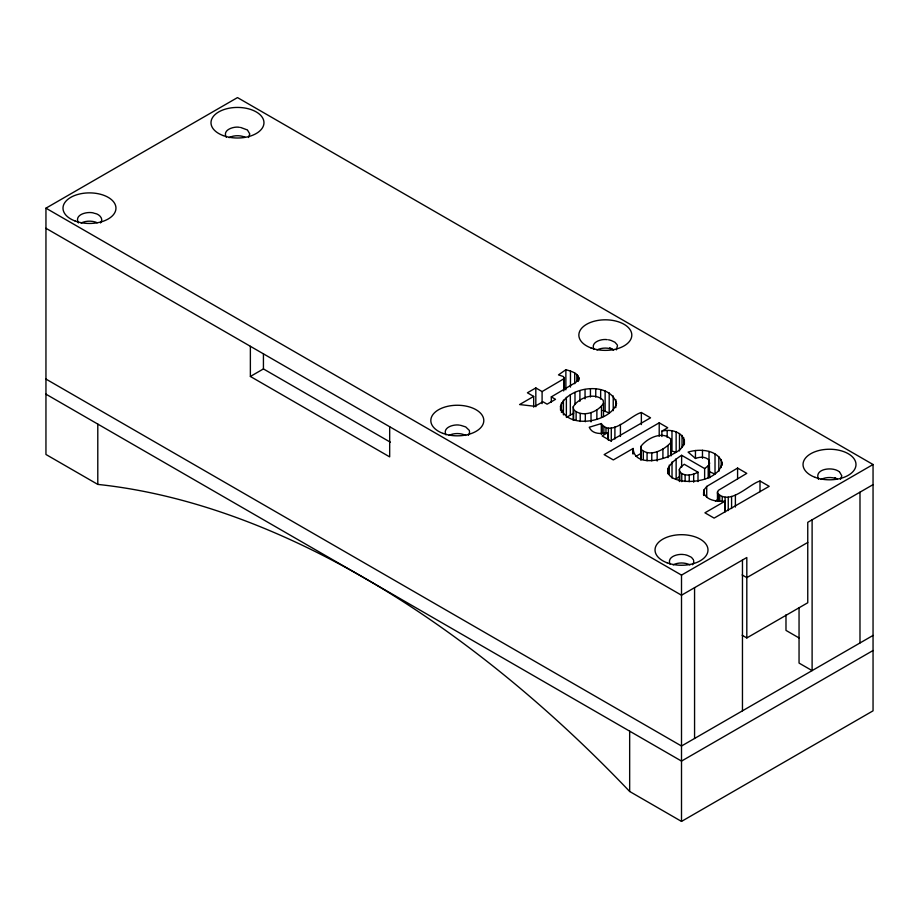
<?xml version="1.0" encoding="UTF-8"?>
<svg xmlns="http://www.w3.org/2000/svg" width="919" height="919" viewBox="0 0 919 919"><rect width="100%" height="100%" fill="white"/><g stroke="black" fill="none" stroke-linecap="round" stroke-linejoin="round"><path stroke-width="1.38" d="M703.517 494.859L703.828 490.137L706.722 486.438L737.589 468.07L746.768 473.377L718.256 490.436L717.417 493.055C729.939 506.254 748.698 484.233 760.002 481.016L769.192 486.323L714.12 518.109L704.93 512.813L725.183 501.119L725.183 511.849L725.091 497.168M704.632 479.293L704.632 468.564L681.622 455.284C636.212 484.382 717.888 492.469 722.127 462.521C717.498 449.54 699.462 448.472 688.09 452.114L695.476 458.42C700.002 456.754 705.987 456.352 709.284 460.557L709.721 477.811M661.875 431.126C680.703 426.68 694.867 443.762 673.007 453.997C662.863 460.752 634.156 466.806 633.157 448.472L613.318 459.925L604.139 454.618L659.21 422.82L667.734 427.749L661.875 431.126L661.875 436.491M564.197 389.702L564.197 377.64L563.175 376.445L558.465 374.895L565.874 369.714C570.619 371.115 577.04 372.494 578.855 377.766L578.671 379.248L575.845 382.373L551.308 396.882L551.308 402.246M560.521 406.164C567.827 386.221 610.009 380.615 616.569 403.556C610.262 423.027 564.829 429.943 560.521 406.164L560.521 410.184M670.617 454.836L671.054 439.443C662.898 430.31 646.804 438.214 640.819 446.496L640.819 459.902M563.68 390.954L564.197 377.64M704.632 468.564L708.204 465.807L709.721 463.061M679.371 481.556L679.371 469.494L680.807 466.932L684.276 464.279L698.003 472.205L698.003 481.59M573.249 406.726L573.605 409.667C582.049 417.973 597.993 412.436 603.507 403.2L603.14 400.247C594.696 391.942 578.786 397.525 573.249 406.726L573.249 420.132M100.481 222.949C104.134 218.963 99.183 214.104 95.071 213.438M248.498 137.505L249.784 133.956L247.613 130.257M468.322 435.319L469.483 433.263L469.483 431.034M616.339 349.875L617.488 345.578M692.512 564.76L693.661 562.692L693.661 560.464M840.517 479.304L841.827 475.87L839.644 472.056M640.819 446.496L641.014 449.23C649.653 457.513 663.817 450.253 670.617 442.763M566.368 417.456L573.835 413.045M679.428 476.743L676.143 478.776L676.143 458.673M563.68 378.881L542.095 391.563L535.823 387.933L527.403 392.792L533.675 396.411L533.675 407.14M45.95 208.176L237.493 97.586L873.05 464.52L873.05 710.824L681.507 821.414L629.664 791.477A994.255 574.042 60 0 0 97.793 484.405L45.95 454.48L45.95 208.176L681.507 575.11L873.05 464.52M250.37 346.302L250.37 376.457L263.431 368.921L390.403 442.223M533.675 396.411L519.591 404.555L534.973 406.313L542.899 401.741L547.115 404.176L555.524 399.317L551.308 396.882M607.792 432.654L602.117 435.928L610.653 440.856L650.549 417.823L641.359 412.516C630.905 415.066 611.25 437.754 601.302 423.567L589.251 427.243C592.273 434.48 601.417 434.021 607.792 432.654L607.792 439.351M635.959 456.352L640.853 453.526M715.407 500.981L717.877 499.557M873.05 484.635L807.755 522.325L807.755 602.761L746.814 637.947L742.161 635.259M807.755 542.44L746.814 577.626L742.161 574.938M873.05 635.431L681.507 746.01L45.95 379.076M873.05 650.514L681.507 761.093L45.95 394.159M679.371 469.494L679.75 471.78C684.437 476.892 692.593 475.203 698.003 472.205M725.183 501.119C717.521 501.694 706.229 500.844 703.517 492.17M683.713 554.571C678.165 553.571 666.666 556.558 670.02 564.128M459.523 425.129C453.94 424.073 442.246 427.266 445.945 434.836M239.411 127.304C233.805 126.179 221.973 129.855 226.327 137.299M607.252 339.674C601.727 338.651 590.251 341.948 593.95 349.392M608.527 339.823L610.055 340.11M460.522 425.279L465.726 426.933L469.207 430.299M684.712 554.708L686.24 554.996M240.548 127.419L247.062 129.843M94.209 213.185C88.109 210.991 73.612 214.288 78.471 222.938M602.887 410.437L609.194 413.01L609.194 392.895M610.917 340.352L614.926 342.236L617.223 344.855M687.102 555.237L691.077 557.098M609.745 347.692L613.421 349.817M834.923 477.696L837.324 479.086M799.197 638.027L785.986 630.4L785.986 614.754M45.95 228.28L681.507 595.213L746.814 557.511L746.814 637.947M250.37 376.457L389.679 456.881L389.679 426.726M839.081 471.654C832.786 466.415 813.774 468.587 818.507 479.293M691.628 557.511L693.397 559.74M859.989 492.17L859.989 642.967M812.109 519.821L812.109 670.617L799.048 663.081L799.048 607.597M760.002 481.016L760.002 491.734M742.46 560.027L742.46 710.824M737.589 468.07L737.589 478.799M735.395 494.985L735.395 507.047M731.581 496.467L731.581 508.529M728.25 497.145L728.25 510.55M722.127 462.521L722.127 465.198M722.219 496.616L722.219 501.981M721.197 459.534L721.197 467.576M719.738 495.548L719.738 500.912M718.83 456.686L718.83 471.436M718.153 494.353L718.153 501.05M717.463 491.734L717.463 501.119M715.016 453.997L715.016 474.112L709.02 471.516L709.02 451.413M709.284 460.557L709.284 476.639M708.204 465.807L708.204 477.869M706.722 486.438L706.722 497.156M703.828 490.137L703.828 495.502M702.472 450.253L702.472 458.294M695.453 450.494L695.453 458.535M694.569 587.678L694.569 738.474M693.673 474.17L693.673 482.211M689.239 475.031L689.239 481.74M685.126 474.847L685.126 481.545M684.379 439.914L684.379 443.934M683.656 437.49L683.656 445.543M682.024 435.353L682.024 447.415M681.76 473.618L681.76 481.659M681.622 455.284L681.622 467.346M681.507 575.11L681.507 821.414M679.75 471.78L679.75 481.165M679.486 433.492L679.486 450.919M676.143 432.045L676.143 452.148L671.984 451.195L671.984 431.091M672.019 461.947L672.019 478.029M671.203 441.017L671.203 455.767M671.054 439.443L671.054 455.525M669.273 465.106L669.273 474.491M668.033 445.589L668.033 457.651M667.895 468.15L667.757 473.733M667.171 430.747L667.171 437.444M662.909 448.989L662.909 458.374M659.21 422.82L659.21 436.226M657.154 451.677L657.154 461.051M651.778 452.872L651.778 460.913M647.068 452.734L647.068 460.775M643.323 451.436L643.323 459.477M641.359 412.516L641.359 424.578M641.014 449.23L641.014 459.948M633.157 448.472L633.157 453.825M632.938 451.16L632.938 453.837M629.664 731.156L629.664 791.477M620.417 424.394L620.417 436.456M615.81 399.593L615.81 407.634M614.903 426.91L614.903 438.972M613.226 395.951L613.226 410.69M611.284 427.944L611.284 441.35M608.378 428.243L608.378 440.304M605.977 427.909L605.977 433.274M605.127 390.989L605.127 411.092M603.886 427.059L603.886 433.757M603.507 403.2L603.507 416.606M602.244 425.612L602.244 433.653M601.497 406.485L601.497 417.203M601.302 423.567L601.302 434.296M600.647 389.69L600.647 399.064M596.868 409.863L596.868 419.248M595.753 389.013L595.753 397.054M591.02 412.539L591.02 421.924M590.435 388.955L590.435 396.997M585.323 413.699L585.323 421.741M585.047 389.495L585.047 398.88M580.222 413.481L580.222 421.522M579.9 390.632L579.9 401.362M578.855 377.766L578.855 380.443M578.223 376.135L578.223 381.488M576.833 374.493L576.833 381.201M576.121 412.034L576.121 420.075M574.995 392.367L574.995 404.429M574.708 372.988L574.708 383.717M573.605 409.667L573.605 420.385M570.469 371L570.469 387.094M570.343 394.688L570.343 414.791M566.368 397.341L566.368 416.112M565.874 369.714L565.874 389.817M563.404 400.144L563.404 414.894M561.452 403.085L561.452 412.47M542.095 391.563L542.095 403.625M535.823 387.933L535.823 406.703M263.431 353.838L263.431 368.921M97.793 424.084L97.793 484.405M229.107 137.62A12.315 7.111 0 0 1 245.224 137.299M448.943 435.445A12.315 7.111 0 0 1 465.726 435.457M596.948 349.99A12.315 7.111 0 0 1 613.731 350.001M821.138 479.419A12.315 7.111 0 0 1 837.255 479.098M673.133 564.875A12.315 7.111 0 0 1 689.905 564.886M81.102 223.064A12.315 7.111 0 0 1 97.219 222.743M75.059 220.985A26.467 15.278 0 0 0 115.92 208.969A26.467 15.278 0 0 0 77.46 194.552A26.467 15.278 0 0 0 75.059 220.985M590.917 347.91A26.467 15.278 0 0 0 631.767 335.894A26.467 15.278 0 0 0 593.318 321.478A26.467 15.278 0 0 0 590.917 347.91M815.096 477.34A26.467 15.278 0 0 0 855.957 465.324A26.467 15.278 0 0 0 817.496 450.907A26.467 15.278 0 0 0 815.096 477.34M442.901 433.366A26.467 15.278 0 0 0 483.762 421.339A26.467 15.278 0 0 0 445.301 406.922A26.467 15.278 0 0 0 442.901 433.366M667.091 562.796A26.467 15.278 0 0 0 707.952 550.78A26.467 15.278 0 0 0 669.491 536.363A26.467 15.278 0 0 0 667.091 562.796M223.076 135.541A26.467 15.278 0 0 0 263.925 123.525A26.467 15.278 0 0 0 225.465 109.097A26.467 15.278 0 0 0 223.076 135.541"/></g></svg>
